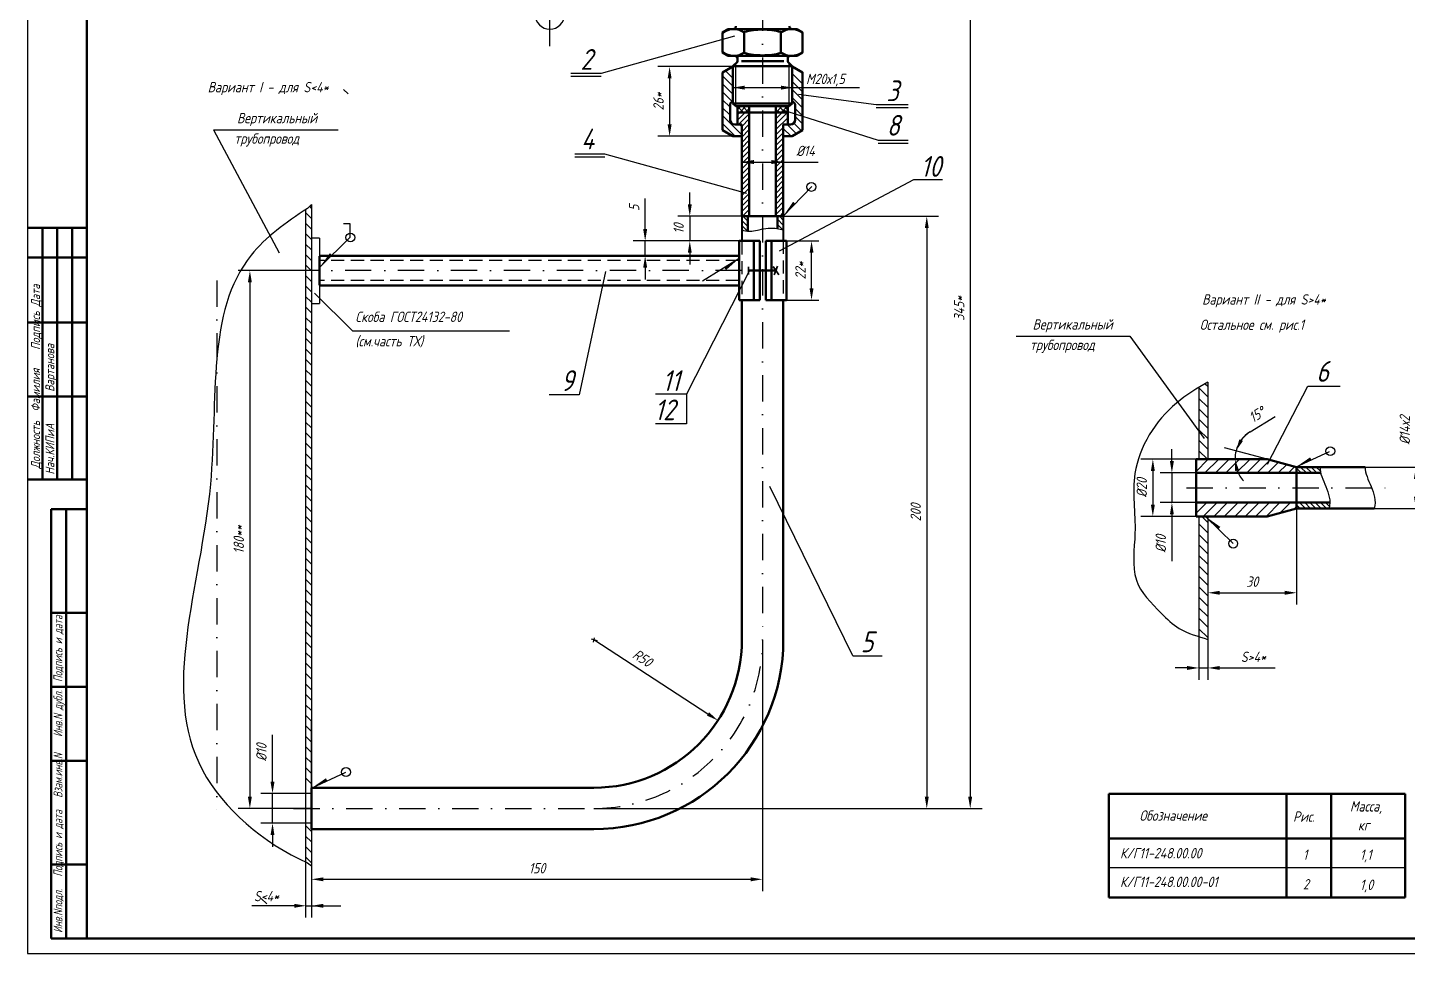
# Model space of a CAD drawing. Header units: inches. Extents: x 5621 to 6462, y 3850 to 4444.
# Drawn here: x 5621.1 to 6087.2, y 3850.1 to 4162.8 of the extents above; entities that cross this region are included whole.
import ezdxf

# ---------------------------------------------------------------- set-up
doc = ezdxf.new("R2010")
doc.units = ezdxf.units.IN
doc.header["$LTSCALE"] = 0.7
doc.header["$MEASUREMENT"] = 0
doc.linetypes.add('DASHDOT', pattern=[25.4, 12.7, -6.35, 0, -6.35])
doc.linetypes.add('HIDDEN', pattern=[9.525, 6.35, -3.175])
doc.styles.get("Standard").update_dxf_attribs({"font": 'romand.shx', "width": 0.8, "oblique": 15, "height": 3.5})
doc.dimstyles.get("Standard").update_dxf_attribs({"dimtxt": 3.5, "dimasz": 4, "dimexe": 4, "dimexo": 0, "dimgap": 2, "dimtad": 1, "dimdec": 0, "dimdsep": 46, "dimtxsty": 'Standard', "dimcen": 0.09, "dimadec": 0, "dimazin": 0, "dimtfac": 1, "dimtdec": 0, "dimtmove": 0, "dimatfit": 3, "dimfxl": 0.18, "dimtolj": 1, "dimtzin": 0, "dimlwd": 25, "dimlwe": 25, "dimarcsym": 0})

# ---------------------------------------------------------------- blocks, each defined once
blk = doc.blocks.new('*D5')
at = {"color": 0, "lineweight": 25, "transparency": 16777216}
for p, q in [((5859.36, 4149.61), (5833.95, 4149.61)), ((5837.95, 4145.61), (5837.95, 4130.06)), ((5860.13, 4126.06), (5833.95, 4126.06))]:
    blk.add_line(p, q, dxfattribs=at)
for points in [[(5837.29, 4145.61), (5838.62, 4145.61), (5837.95, 4149.61)], [(5837.29, 4130.06), (5838.62, 4130.06), (5837.95, 4126.06)]]:
    blk.add_solid(points, dxfattribs=at)
at = {"layer": 'DEFPOINTS', "color": 0, "lineweight": 25, "transparency": 16777216}
for p in [(5859.36, 4149.61), (5837.95, 4126.06), (5860.13, 4126.06)]:
    blk.add_point(p, dxfattribs=at)
at = {"color": 0, "lineweight": 25, "transparency": 16777216, "insert": (5834.2, 4137.83), "char_height": 3.5, "attachment_point": 5, "rotation": 90}
blk.add_mtext('\\A1;26*', dxfattribs=at)
blk = doc.blocks.new('*D9')
at = {"color": 0, "lineweight": 25, "transparency": 16777216}
for p, q in [((5844.76, 4103.06), (5844.76, 4107.06)), ((5862.36, 4099.06), (5840.76, 4099.06)), ((5844.76, 4099.06), (5844.76, 4090.7)), ((5861.41, 4090.7), (5840.76, 4090.7)), ((5844.76, 4086.7), (5844.76, 4082.7))]:
    blk.add_line(p, q, dxfattribs=at)
for points in [[(5844.1, 4103.06), (5845.43, 4103.06), (5844.76, 4099.06)], [(5844.1, 4086.7), (5845.43, 4086.7), (5844.76, 4090.7)]]:
    blk.add_solid(points, dxfattribs=at)
at = {"layer": 'DEFPOINTS', "color": 0, "lineweight": 25, "transparency": 16777216}
for p in [(5862.36, 4099.06), (5844.76, 4090.7), (5861.41, 4090.7)]:
    blk.add_point(p, dxfattribs=at)
at = {"color": 0, "lineweight": 25, "transparency": 16777216, "insert": (5841.01, 4094.88), "char_height": 3.5, "attachment_point": 5, "rotation": 90}
blk.add_mtext('\\A1;10', dxfattribs=at)
blk = doc.blocks.new('*D10')
at = {"color": 0, "lineweight": 25, "transparency": 16777216}
for p, q in [((5829.69, 4094.7), (5829.69, 4105.06)), ((5861.41, 4090.7), (5825.69, 4090.7)), ((5829.69, 4085.7), (5829.69, 4090.7)), ((5861.41, 4085.7), (5825.69, 4085.7)), ((5829.69, 4081.7), (5829.69, 4077.7))]:
    blk.add_line(p, q, dxfattribs=at)
for points in [[(5829.03, 4094.7), (5830.36, 4094.7), (5829.69, 4090.7)], [(5829.03, 4081.7), (5830.36, 4081.7), (5829.69, 4085.7)]]:
    blk.add_solid(points, dxfattribs=at)
at = {"layer": 'DEFPOINTS', "color": 0, "lineweight": 25, "transparency": 16777216}
for p in [(5829.69, 4090.7), (5861.41, 4090.7), (5861.41, 4085.7)]:
    blk.add_point(p, dxfattribs=at)
at = {"color": 0, "lineweight": 25, "transparency": 16777216, "insert": (5825.94, 4101.88), "char_height": 3.5, "attachment_point": 5, "rotation": 90}
blk.add_mtext('\\A1;5', dxfattribs=at)
blk = doc.blocks.new('*D11')
at = {"color": 0, "lineweight": 25, "transparency": 16777216}
for p, q in [((5703.83, 3908.06), (5703.83, 3923.88)), ((5715.01, 3904.06), (5699.83, 3904.06)), ((5703.83, 3894.06), (5703.83, 3904.06)), ((5715.01, 3894.06), (5699.83, 3894.06)), ((5703.83, 3890.06), (5703.83, 3886.06))]:
    blk.add_line(p, q, dxfattribs=at)
for points in [[(5703.16, 3908.06), (5704.49, 3908.06), (5703.83, 3904.06)], [(5703.16, 3890.06), (5704.49, 3890.06), (5703.83, 3894.06)]]:
    blk.add_solid(points, dxfattribs=at)
at = {"layer": 'DEFPOINTS', "color": 0, "lineweight": 25, "transparency": 16777216}
for p in [(5703.83, 3904.06), (5715.01, 3904.06), (5715.01, 3894.06)]:
    blk.add_point(p, dxfattribs=at)
at = {"color": 0, "lineweight": 25, "transparency": 16777216, "insert": (5700.08, 3917.97), "char_height": 3.5, "attachment_point": 5, "rotation": 90}
blk.add_mtext('\\A1;%%C10', dxfattribs=at)
blk = doc.blocks.new('*D12')
at = {"color": 0, "lineweight": 25, "transparency": 16777216}
for p, q in [((5719.74, 4080.7), (5692.18, 4080.7)), ((5696.18, 4076.7), (5696.18, 3903.06)), ((5717.01, 3899.06), (5692.18, 3899.06))]:
    blk.add_line(p, q, dxfattribs=at)
for points in [[(5695.51, 4076.7), (5696.85, 4076.7), (5696.18, 4080.7)], [(5695.51, 3903.06), (5696.85, 3903.06), (5696.18, 3899.06)]]:
    blk.add_solid(points, dxfattribs=at)
at = {"layer": 'DEFPOINTS', "color": 0, "lineweight": 25, "transparency": 16777216}
for p in [(5719.74, 4080.7), (5696.18, 3899.06), (5717.01, 3899.06)]:
    blk.add_point(p, dxfattribs=at)
at = {"color": 0, "lineweight": 25, "transparency": 16777216, "insert": (5692.43, 3989.88), "char_height": 3.5, "attachment_point": 5, "rotation": 90}
blk.add_mtext('\\A1;180**', dxfattribs=at)
blk = doc.blocks.new('*D13')
at = {"color": 0, "lineweight": 25, "transparency": 16777216}
for p, q in [((6007.61, 4016.36), (6007.61, 4020.36)), ((6015.76, 4012.36), (6003.61, 4012.36)), ((6007.61, 4012.36), (6007.61, 4002.36)), ((6015.76, 4002.36), (6003.61, 4002.36)), ((6007.61, 3998.36), (6007.61, 3982.53))]:
    blk.add_line(p, q, dxfattribs=at)
for points in [[(6006.94, 4016.36), (6008.27, 4016.36), (6007.61, 4012.36)], [(6006.94, 3998.36), (6008.27, 3998.36), (6007.61, 4002.36)]]:
    blk.add_solid(points, dxfattribs=at)
at = {"layer": 'DEFPOINTS', "color": 0, "lineweight": 25, "transparency": 16777216}
for p in [(6015.76, 4012.36), (6007.61, 4002.36), (6015.76, 4002.36)]:
    blk.add_point(p, dxfattribs=at)
at = {"color": 0, "lineweight": 25, "transparency": 16777216, "insert": (6003.86, 3988.44), "char_height": 3.5, "attachment_point": 5, "rotation": 90}
blk.add_mtext('\\A1;%%C10', dxfattribs=at)
blk = doc.blocks.new('*D14')
at = {"color": 0, "lineweight": 25, "transparency": 16777216}
for p, q in [((6015.76, 4017.03), (5997.17, 4017.03)), ((6001.17, 4013.03), (6001.17, 4001.68)), ((6015.76, 3997.68), (5997.17, 3997.68))]:
    blk.add_line(p, q, dxfattribs=at)
for points in [[(6000.51, 4013.03), (6001.84, 4013.03), (6001.17, 4017.03)], [(6000.51, 4001.68), (6001.84, 4001.68), (6001.17, 3997.68)]]:
    blk.add_solid(points, dxfattribs=at)
at = {"layer": 'DEFPOINTS', "color": 0, "lineweight": 25, "transparency": 16777216}
for p in [(6015.76, 4017.03), (6001.17, 3997.68), (6015.76, 3997.68)]:
    blk.add_point(p, dxfattribs=at)
at = {"color": 0, "lineweight": 25, "transparency": 16777216, "insert": (5997.42, 4007.35), "char_height": 3.5, "attachment_point": 5, "rotation": 90}
blk.add_mtext('\\A1;%%C20', dxfattribs=at)
blk = doc.blocks.new('*D15')
at = {"color": 0, "lineweight": 25, "transparency": 16777216}
for p, q in [((6034.04, 4026.25), (6042.44, 4031.43)), ((6039.73, 4017.03), (6025.4, 4020.87))]:
    blk.add_line(p, q, dxfattribs=at)
for start, end in [(121.662, 165), (122.4436, 143.7218), (165, 180), (201.2782, 222.5564)]:
    blk.add_arc((6039.73, 4017.03), 10.83, start, end, dxfattribs=at)
for points in [[(6031.6, 4023.15), (6030.39, 4023.73), (6029.27, 4019.83)], [(6028.98, 4012.97), (6030.29, 4013.22), (6028.9, 4017.03)]]:
    blk.add_solid(points, dxfattribs=at)
at = {"layer": 'DEFPOINTS', "color": 0, "lineweight": 25, "transparency": 16777216}
for p in [(6028.94, 4017.97), (6015.76, 4017.03), (6039.73, 4017.03), (6039.73, 4017.03), (6049.73, 4014.35)]:
    blk.add_point(p, dxfattribs=at)
at = {"color": 0, "lineweight": 25, "transparency": 16777216, "insert": (6036.28, 4032.03), "char_height": 3.5, "attachment_point": 5, "rotation": 31.662}
blk.add_mtext('\\A1;15°', dxfattribs=at)
blk = doc.blocks.new('*D16')
at = {"color": 0, "lineweight": 25, "transparency": 16777216}
for p, q in [((6090.02, 4014.36), (6090.02, 4035.25)), ((6072.91, 4014.36), (6094.02, 4014.36)), ((6090.02, 4004.36), (6090.02, 4010.36)), ((6075.97, 4000.36), (6094.02, 4000.36))]:
    blk.add_line(p, q, dxfattribs=at)
for points in [[(6089.36, 4010.36), (6090.69, 4010.36), (6090.02, 4014.36)], [(6089.36, 4004.36), (6090.69, 4004.36), (6090.02, 4000.36)]]:
    blk.add_solid(points, dxfattribs=at)
at = {"layer": 'DEFPOINTS', "color": 0, "lineweight": 25, "transparency": 16777216}
for p in [(6072.91, 4014.36), (6090.02, 4014.36), (6075.97, 4000.36)]:
    blk.add_point(p, dxfattribs=at)
at = {"color": 0, "lineweight": 25, "transparency": 16777216, "insert": (6086.27, 4026.8), "char_height": 3.5, "attachment_point": 5, "rotation": 90}
blk.add_mtext('\\A1;%%C14х2', dxfattribs=at)
blk = doc.blocks.new('*D17')
at = {"color": 0, "lineweight": 25, "transparency": 16777216}
for p, q in [((6049.73, 4000.36), (6049.73, 3967.89)), ((6019.76, 3996.91), (6019.76, 3967.89)), ((6023.76, 3971.89), (6045.73, 3971.89))]:
    blk.add_line(p, q, dxfattribs=at)
for points in [[(6023.76, 3972.56), (6023.76, 3971.23), (6019.76, 3971.89)], [(6045.73, 3972.56), (6045.73, 3971.23), (6049.73, 3971.89)]]:
    blk.add_solid(points, dxfattribs=at)
at = {"layer": 'DEFPOINTS', "color": 0, "lineweight": 25, "transparency": 16777216}
for p in [(6049.73, 4000.36), (6019.76, 3996.91), (6049.73, 3971.89)]:
    blk.add_point(p, dxfattribs=at)
at = {"color": 0, "lineweight": 25, "transparency": 16777216, "insert": (6034.74, 3975.64), "char_height": 3.5, "attachment_point": 5}
blk.add_mtext('\\A1;30', dxfattribs=at)
blk = doc.blocks.new('*D18')
at = {"color": 0, "lineweight": 25, "transparency": 16777216}
for p, q in [((6016.76, 3957.09), (6016.76, 3942.51)), ((6019.76, 3956.17), (6019.76, 3942.51)), ((6012.76, 3946.51), (6008.76, 3946.51)), ((6016.76, 3946.51), (6019.76, 3946.51)), ((6023.76, 3946.51), (6042.47, 3946.51))]:
    blk.add_line(p, q, dxfattribs=at)
for points in [[(6012.76, 3947.17), (6012.76, 3945.84), (6016.76, 3946.51)], [(6023.76, 3947.17), (6023.76, 3945.84), (6019.76, 3946.51)]]:
    blk.add_solid(points, dxfattribs=at)
at = {"layer": 'DEFPOINTS', "color": 0, "lineweight": 25, "transparency": 16777216}
for p in [(6016.76, 3957.09), (6019.76, 3956.17), (6019.76, 3946.51)]:
    blk.add_point(p, dxfattribs=at)
at = {"color": 0, "lineweight": 25, "transparency": 16777216, "insert": (6035.12, 3950.26), "char_height": 3.5, "attachment_point": 5}
blk.add_mtext('\\A1;S>4*', dxfattribs=at)

msp = doc.modelspace()

# ---------------------------------------------------------------- hatches: boundary and pattern name
at = {"lineweight": 25}
h = msp.add_hatch(dxfattribs=at)
h.set_pattern_fill('ANSI31', color=256, scale=20, angle=90, style=0)
h.set_pattern_definition([(135, (3032.2182, 1602.117), (-1.767767, -1.767767), [])])
edge = h.paths.add_edge_path()
edge.add_spline(control_points=[(6016.76, 3957.09), (6017.75, 3956.78), (6018.76, 3956.49), (6019.76, 3956.17)], knot_values=[108.433333, 108.433333, 108.433333, 108.433333, 111.526243, 111.526243, 111.526243, 111.526243], degree=3, periodic=0)
edge.add_line((6019.76, 3956.17), (6019.76, 3997.68))
edge.add_line((6019.76, 3997.68), (6016.76, 3997.68))
edge.add_line((6016.76, 3997.68), (6016.76, 3957.09))
edge = h.paths.add_edge_path()
edge.add_spline(control_points=[(6019.76, 4043.01), (6018.75, 4042.44), (6017.75, 4041.87), (6016.76, 4041.27)], knot_values=[2.852577, 2.852577, 2.852577, 2.852577, 6.319113, 6.319113, 6.319113, 6.319113], degree=3, periodic=0)
edge.add_line((6016.76, 4041.27), (6016.76, 4017.03))
edge.add_line((6016.76, 4017.03), (6019.76, 4017.03))
edge.add_line((6019.76, 4017.03), (6019.76, 4043.01))
h = msp.add_hatch(dxfattribs=at)
h.set_pattern_fill('ANSI31', color=256, scale=20, style=0)
h.set_pattern_definition([(45, (3032.2182, 1602.117), (-1.767767, 1.767767), [])])
h.paths.add_polyline_path([(6039.73, 4017.03), (6020.02, 4017.03), (6019.5, 4016.79), (6019.76, 4016.93), (6019.76, 4017.03), (6015.76, 4017.03), (6015.76, 4012.36), (6049.73, 4012.36), (6049.73, 4014.35)])
h.paths.add_polyline_path([(6049.73, 4002.36), (6015.76, 4002.36), (6015.76, 3997.68), (6039.73, 3997.68), (6049.73, 4000.36)])

# ---------------------------------------------------------------- linework, layer by layer
for p, q in [((5621.1, 4444.11), (5621.1, 3850.11)), ((5859.36, 4139.24), (5859.36, 4149.74)), ((5859.36, 4149.74), (5879.35, 4149.74)), ((5860.36, 4138.24), (5860.36, 4150.74)), ((5860.36, 4136.18), (5860.36, 4149.74)), ((5862.73, 4151.42), (5876.2, 4151.42)), ((5878.36, 4138.25), (5878.36, 4150.74)), ((5878.36, 4136.19), (5878.36, 4150.74)), ((5878.36, 4138.24), (5878.36, 4149.74)), ((5879.36, 4139.24), (5879.36, 4149.74)), ((5879.36, 4139.22), (5879.36, 4149.74)), ((5860.34, 4136.18), (5878.35, 4136.18)), ((5860.34, 4136.18), (5878.35, 4136.18)), ((5860.34, 4136.18), (5878.35, 4136.18)), ((5860.34, 4136.18), (5878.35, 4136.18)), ((5860.34, 4136.18), (5878.35, 4136.18)), ((5860.86, 4130.06), (5862.36, 4130.06)), ((5876.33, 4099.05), (5885.96, 4109.09)), ((5876.36, 4099.06), (5862.36, 4099.06)), ((5876.36, 4099.06), (5862.36, 4099.06)), ((5862.36, 4099.06), (5876.36, 4099.06)), ((5874.36, 4099.06), (5874.36, 4094.9)), ((5719.73, 4081.79), (5730.07, 4091.95)), ((5719.74, 4091.7), (5719.74, 4069.59)), ((5861.44, 4084.8), (5849.09, 4077.11)), ((6049.39, 4014.27), (6060.82, 4019.55)), ((6019.11, 3997.54), (6028.25, 3988.52)), ((5716.97, 3905.9), (5728.63, 3911.28)), ((5621.1, 3850.11), (6462.1, 3850.11))]:
    msp.add_line(p, q)
at = {"lineweight": 50}
for p, q in [((5641.1, 4439.11), (5641.1, 3855.11)), ((5857.77, 4162.24), (5855.86, 4161.14)), ((5857.77, 4162.24), (5869.36, 4162.24)), ((5869.36, 4162.24), (5857.77, 4162.24)), ((5869.36, 4162.24), (5880.96, 4162.24)), ((5880.96, 4162.24), (5869.36, 4162.24)), ((5879.15, 4162.24), (5880.96, 4162.24)), ((5880.96, 4162.24), (5879.15, 4162.24)), ((5880.96, 4162.24), (5882.86, 4161.14)), ((5880.96, 4162.24), (5882.86, 4161.14)), ((5855.86, 4154.34), (5855.86, 4161.14)), ((5863.18, 4154.19), (5863.18, 4161.29)), ((5875.55, 4154.19), (5875.55, 4161.29)), ((5882.86, 4154.34), (5882.86, 4161.14)), ((5882.86, 4154.34), (5882.86, 4161.14)), ((5857.77, 4153.24), (5855.86, 4154.34)), ((5869.36, 4153.24), (5857.77, 4153.24)), ((5857.77, 4153.24), (5869.36, 4153.24)), ((5860.86, 4151.24), (5860.86, 4153.24)), ((5880.96, 4153.24), (5869.36, 4153.24)), ((5869.36, 4153.24), (5880.96, 4153.24)), ((5877.86, 4151.24), (5877.86, 4153.24)), ((5880.96, 4153.24), (5878.86, 4153.24)), ((5879.15, 4153.24), (5878.86, 4153.24)), ((5880.96, 4153.24), (5882.86, 4154.34)), ((5880.96, 4153.24), (5882.86, 4154.34)), ((5859.36, 4149.61), (5855.86, 4147.59)), ((5860.86, 4151.24), (5859.36, 4149.74)), ((5860.72, 4151.1), (5859.36, 4149.74)), ((5859.36, 4137.18), (5859.36, 4149.74)), ((5859.36, 4149.74), (5869.36, 4149.74)), ((5860.36, 4150.74), (5860.41, 4150.74)), ((5860.36, 4150.74), (5860.41, 4150.74)), ((5860.86, 4151.45), (5860.86, 4152.24)), ((5862.25, 4151.42), (5869.36, 4151.42)), ((5876.48, 4151.42), (5869.36, 4151.42)), ((5879.36, 4149.74), (5869.36, 4149.74)), ((5877.86, 4151.45), (5877.86, 4152.24)), ((5877.86, 4151.45), (5877.86, 4152.24)), ((5877.86, 4151.24), (5879.36, 4149.74)), ((5878.01, 4151.1), (5879.36, 4149.74)), ((5878.01, 4151.1), (5879.36, 4149.74)), ((5878.36, 4150.74), (5878.32, 4150.74)), ((5879.36, 4137.18), (5879.36, 4149.74)), ((5879.36, 4149.61), (5882.86, 4147.59)), ((5855.86, 4128.08), (5855.86, 4147.59)), ((5882.86, 4128.08), (5882.86, 4147.74)), ((5858.36, 4131.66), (5858.36, 4136.69)), ((5858.66, 4137.4), (5859.36, 4138.1)), ((5859.34, 4137.18), (5860.34, 4136.18)), ((5859.36, 4137.15), (5860.34, 4136.18)), ((5860.34, 4136.18), (5878.35, 4136.18)), ((5860.86, 4130.06), (5860.86, 4136.18)), ((5860.86, 4134.06), (5877.86, 4134.06)), ((5864.86, 4136.18), (5864.86, 4099.06)), ((5873.86, 4136.18), (5873.86, 4099.06)), ((5877.86, 4130.06), (5877.86, 4136.18)), ((5879.35, 4137.18), (5878.35, 4136.18)), ((5879.35, 4137.18), (5878.35, 4136.18)), ((5879.36, 4137.15), (5878.38, 4136.18)), ((5880.07, 4137.36), (5879.36, 4138.07)), ((5880.36, 4131.66), (5880.36, 4136.69)), ((5859.96, 4130.06), (5862.36, 4130.06)), ((5862.36, 4099.06), (5862.36, 4130.06)), ((5876.36, 4130.06), (5877.86, 4130.06)), ((5876.36, 4130.06), (5878.76, 4130.06)), ((5876.36, 4099.06), (5876.36, 4130.06)), ((5859.36, 4126.06), (5855.86, 4128.08)), ((5859.36, 4126.06), (5862.36, 4126.06)), ((5876.36, 4126.06), (5879.35, 4126.06)), ((5879.35, 4126.06), (5882.86, 4128.08)), ((5862.36, 4099.06), (5876.36, 4099.06)), ((5864.36, 4099.06), (5864.36, 4094.05)), ((5874.36, 4099.06), (5874.36, 4094.9)), ((5621.1, 4095.13), (5641.1, 4095.13)), ((5626.1, 4095.13), (5626.1, 4010.13)), ((5631.1, 4095.13), (5631.1, 4010.13)), ((5636.1, 4095.13), (5636.1, 4010.13)), ((5861.41, 4090.7), (5861.41, 4070.7)), ((5868.41, 4090.7), (5861.41, 4090.7)), ((5877.41, 4090.7), (5870.41, 4090.7)), ((5877.41, 4090.7), (5877.41, 4070.7)), ((5621.1, 4085.13), (5641.1, 4085.13)), ((5719.7, 4085.57), (5719.7, 4075.79)), ((5861.41, 4085.7), (5719.74, 4085.7)), ((5873.87, 4080.7), (5864.65, 4080.7)), ((5861.41, 4075.7), (5719.74, 4075.7)), ((5868.41, 4070.7), (5861.41, 4070.7)), ((5862.36, 4070.7), (5862.36, 4009.06)), ((5877.41, 4070.7), (5870.41, 4070.7)), ((5876.36, 4070.7), (5876.36, 3956.06)), ((5621.1, 4063.13), (5641.1, 4063.13)), ((5621.1, 4038.13), (5641.1, 4038.13)), ((6015.76, 4017.03), (6015.76, 3997.68)), ((6039.73, 4017.03), (6015.76, 4017.03)), ((6049.73, 4014.35), (6039.73, 4017.03)), ((6049.73, 4014.36), (6072.91, 4014.36)), ((5621.1, 4010.13), (5641.1, 4010.13)), ((5862.36, 4009.06), (5862.36, 3956.06)), ((5876.36, 4009.06), (5876.36, 3956.06)), ((6015.76, 4012.36), (6057.85, 4012.36)), ((5629.1, 4000.13), (5629.1, 3855.11)), ((5629.1, 4000.13), (5641.1, 4000.13)), ((5634.1, 4000.13), (5634.1, 3855.11)), ((6015.76, 4002.36), (6060.94, 4002.36)), ((6049.73, 4000.36), (6039.73, 3997.68)), ((6049.73, 4000.36), (6075.97, 4000.36)), ((6039.73, 3997.68), (6015.76, 3997.68)), ((5629.1, 3965.13), (5641.1, 3965.13)), ((5629.1, 3940.13), (5641.1, 3940.13)), ((5629.1, 3915.13), (5641.1, 3915.13)), ((5717.01, 3906.06), (5812.36, 3906.06)), ((5986.36, 3903.96), (5986.36, 3868.96)), ((6086.36, 3903.96), (5986.36, 3903.96)), ((6046.36, 3903.96), (6046.36, 3868.96)), ((6061.36, 3903.96), (6061.36, 3868.96)), ((6086.36, 3903.96), (6086.36, 3868.96)), ((5717.01, 3892.06), (5812.36, 3892.06)), ((6086.36, 3888.96), (5986.36, 3888.96)), ((5629.1, 3880.13), (5641.1, 3880.13)), ((6086.36, 3868.96), (5986.36, 3868.96)), ((5629.1, 3855.11), (6457.1, 3855.11))]:
    msp.add_line(p, q, dxfattribs=at)
at = {"linetype": 'DASHDOT'}
for p, q in [((5869.36, 4402.99), (5869.36, 3956.06)), ((5797.49, 4156.51), (5797.49, 4246.13)), ((5685.01, 4077.4), (5685.01, 3898.54)), ((6012.55, 4007.36), (6081.25, 4007.36)), ((5710.87, 3899.06), (5812.36, 3899.06))]:
    msp.add_line(p, q, dxfattribs=at)
at = {"lineweight": 25}
for p, q in [((5939.48, 4237.71), (5939.48, 3902.99)), ((5859.82, 4159.91), (5814.81, 4147.24)), ((5814.81, 4147.24), (5804.58, 4147.24)), ((5814.81, 4146.24), (5804.58, 4146.24)), ((5727.82, 4141.84), (5729.41, 4140.35)), ((5881.43, 4140.24), (5907.74, 4136.75)), ((5875.69, 4135.14), (5908.38, 4124.78)), ((5907.74, 4136.75), (5918.52, 4136.75)), ((5907.74, 4135.75), (5918.52, 4135.75)), ((5683.86, 4128.18), (5726.01, 4128.18)), ((5683.86, 4128.18), (5706.08, 4086.7)), ((5908.38, 4124.78), (5918.52, 4124.78)), ((5816.12, 4120.03), (5805.98, 4120.03)), ((5864, 4106.72), (5816.12, 4120.03)), ((5876.36, 4099.06), (5876.36, 4121.36)), ((5908.38, 4123.78), (5918.52, 4123.78)), ((5816.12, 4119.03), (5805.98, 4119.03)), ((5862.36, 4117.36), (5888.14, 4117.36)), ((5875.08, 4087.35), (5920.42, 4111.5)), ((5920.42, 4111.5), (5930.08, 4111.5)), ((5715.59, 4101.62), (5717.01, 4103)), ((5717.01, 4101.8), (5716.4, 4102.41)), ((5717.01, 4098.27), (5715.01, 4100.27)), ((5717.01, 4094.73), (5715.01, 4096.73)), ((5864.36, 4095.63), (5862.36, 4097.63)), ((5864.36, 4097.4), (5862.71, 4099.06)), ((5876.36, 4096.01), (5874.36, 4098.01)), ((5876.36, 4097.78), (5875.08, 4099.06)), ((5876.36, 4099.06), (5928.81, 4099.06)), ((5717.01, 4091.19), (5715.01, 4093.19)), ((5864.16, 4094.07), (5862.36, 4095.87)), ((5876.09, 4094.52), (5874.36, 4096.24)), ((5924.81, 4095.06), (5924.81, 3902.99)), ((5717.01, 4087.66), (5715.01, 4089.66)), ((5719.74, 4091.7), (5717.01, 4091.7)), ((5877.41, 4090.7), (5888.39, 4090.7)), ((5717.01, 4084.12), (5715.01, 4086.12)), ((5885.89, 4074.7), (5885.89, 4086.7)), ((5717.01, 4080.59), (5715.01, 4082.59)), ((5717.01, 4077.05), (5715.01, 4079.05)), ((5816.28, 4080.41), (5807.45, 4038.75)), ((5864.98, 4080.69), (5843.67, 4038.93)), ((5868.69, 4080.7), (5868.41, 4080.98)), ((5717.01, 4073.52), (5715.01, 4075.52)), ((5717.01, 4069.98), (5715.01, 4071.98)), ((5717.01, 4069.59), (5719.74, 4069.59)), ((5718, 4073.05), (5730.89, 4060.4)), ((5877.41, 4070.7), (5888.39, 4070.7)), ((5717.01, 4066.45), (5715.01, 4068.45)), ((5717.01, 4062.91), (5715.01, 4064.91)), ((5717.01, 4059.38), (5715.01, 4061.38)), ((5730.89, 4060.4), (5783.89, 4060.4)), ((5717.01, 4055.84), (5715.01, 4057.84)), ((5954.99, 4058.51), (5993.39, 4058.51)), ((5993.39, 4058.51), (6018.45, 4023.94)), ((5717.01, 4052.3), (5715.01, 4054.3)), ((5717.01, 4048.77), (5715.01, 4050.77)), ((5717.01, 4045.23), (5715.01, 4047.23)), ((5717.01, 4041.7), (5715.01, 4043.7)), ((6016.76, 4041.27), (6016.76, 4017.03)), ((6019.76, 4043.01), (6019.76, 4017.03)), ((6039.9, 4015.36), (6053.55, 4041.72)), ((6053.55, 4041.72), (6064.41, 4041.72)), ((5717.01, 4038.16), (5715.01, 4040.16)), ((5717.01, 4034.63), (5715.01, 4036.63)), ((5807.45, 4038.75), (5797.27, 4038.75)), ((5843.67, 4038.93), (5833.15, 4038.93)), ((5843.67, 4038.93), (5843.67, 4028.93)), ((5717.01, 4031.09), (5715.01, 4033.09)), ((5717.01, 4027.56), (5715.01, 4029.56)), ((5843.67, 4028.93), (5833.15, 4028.93)), ((5717.01, 4024.02), (5715.01, 4026.02)), ((5717.01, 4020.48), (5715.01, 4022.48)), ((5717.01, 4016.95), (5715.01, 4018.95)), ((5717.01, 4013.41), (5715.01, 4015.41)), ((6051.3, 4012.36), (6049.73, 4013.93)), ((6053.07, 4012.36), (6051.07, 4014.36)), ((6054.84, 4012.36), (6052.84, 4014.36)), ((6056.61, 4012.36), (6054.61, 4014.36)), ((6057.71, 4013.02), (6056.37, 4014.36)), ((5717.01, 4009.88), (5715.01, 4011.88)), ((5717.01, 4006.34), (5715.01, 4008.34)), ((6019.73, 4012.36), (6017.73, 4012.36)), ((5717.01, 4002.81), (5715.01, 4004.81)), ((5899.82, 3950.65), (5871.77, 4007.79)), ((5717.01, 3999.27), (5715.01, 4001.27)), ((6019.73, 4002.36), (6015.76, 4002.36)), ((6050.93, 4000.36), (6049.73, 4001.56)), ((6052.7, 4000.36), (6050.7, 4002.36)), ((6054.46, 4000.36), (6052.46, 4002.36)), ((6056.23, 4000.36), (6054.23, 4002.36)), ((6058, 4000.36), (6056, 4002.36)), ((6059.77, 4000.36), (6057.77, 4002.36)), ((6060.83, 4001.06), (6059.54, 4002.36)), ((5717.01, 3995.74), (5715.01, 3997.74)), ((5717.01, 3992.2), (5715.01, 3994.2)), ((6016.76, 3997.68), (6016.76, 3957.09)), ((6019.76, 3997.68), (6019.76, 3956.17)), ((5717.01, 3988.66), (5715.01, 3990.66)), ((5717.01, 3985.13), (5715.01, 3987.13)), ((5717.01, 3981.59), (5715.01, 3983.59)), ((5717.01, 3978.06), (5715.01, 3980.06)), ((5717.01, 3974.52), (5715.01, 3976.52)), ((5717.01, 3970.99), (5715.01, 3972.99)), ((5717.01, 3967.45), (5715.01, 3969.45)), ((5717.01, 3963.92), (5715.01, 3965.92)), ((5717.01, 3960.38), (5715.01, 3962.38)), ((5717.01, 3956.84), (5715.01, 3958.84)), ((5717.01, 3953.31), (5715.01, 3955.31)), ((5811.4, 3956.29), (5813.47, 3955.8)), ((5812.51, 3956.68), (5812.16, 3955.22)), ((5812.36, 3956.06), (5850.91, 3930.96)), ((5869.36, 3955.98), (5869.36, 3871.13)), ((5717.01, 3949.77), (5715.01, 3951.77)), ((5717.01, 3946.24), (5715.01, 3948.24)), ((5899.82, 3950.65), (5909.7, 3950.65)), ((5717.01, 3942.7), (5715.01, 3944.7)), ((5717.01, 3939.17), (5715.01, 3941.17)), ((5717.01, 3935.63), (5715.01, 3937.63)), ((5717.01, 3932.1), (5715.01, 3934.1)), ((5717.01, 3928.56), (5715.01, 3930.56)), ((5717.01, 3925.02), (5715.01, 3927.02)), ((5717.01, 3906.06), (5717.01, 3928.74)), ((5717.01, 3921.49), (5715.01, 3923.49)), ((5717.01, 3917.95), (5715.01, 3919.95)), ((5717.01, 3914.42), (5715.01, 3916.42)), ((5717.01, 3910.88), (5715.01, 3912.88)), ((5717.01, 3907.35), (5715.01, 3909.35)), ((5717.01, 3904.06), (5715.01, 3904.06)), ((5813.05, 3898.99), (5928.81, 3898.99)), ((5841.34, 3898.99), (5943.48, 3898.99)), ((5717.01, 3894.06), (5715.01, 3894.06)), ((5717.01, 3891.28), (5715.01, 3893.28)), ((5717.01, 3892.06), (5717.01, 3879.68)), ((5717.01, 3887.74), (5715.01, 3889.74)), ((5717.01, 3884.21), (5715.01, 3886.21)), ((5715.01, 3882.88), (5715.01, 3862.19)), ((5717.01, 3880.67), (5715.01, 3882.67)), ((5715.62, 3880.68), (5717.01, 3879.68)), ((5717.01, 3882.19), (5717.01, 3862.19)), ((5717.01, 3879.68), (5717.01, 3872.33)), ((6086.36, 3878.96), (5986.36, 3878.96)), ((5721.01, 3875.13), (5865.36, 3875.13)), ((5699.97, 3868.61), (5701.9, 3866.85)), ((5711.17, 3866.19), (5696.87, 3866.19)), ((5715.17, 3866.19), (5717.17, 3866.19)), ((5717.01, 3866.19), (5726.89, 3866.19))]:
    msp.add_line(p, q, dxfattribs=at)
at = {"linetype": 'Continuous', "lineweight": 50}
for p, q in [((5857.77, 4162.24), (5869.36, 4162.24)), ((5880.96, 4162.24), (5869.36, 4162.24)), ((5859.36, 4137.18), (5869.35, 4137.18)), ((5879.36, 4137.18), (5869.37, 4137.18)), ((5866.41, 4090.7), (5866.41, 4070.7)), ((5868.41, 4090.7), (5868.41, 4070.7)), ((5870.41, 4090.7), (5870.41, 4070.7)), ((5872.41, 4090.7), (5872.41, 4070.7)), ((6049.73, 4014.36), (6049.73, 4000.36)), ((5717.01, 3906.06), (5717.01, 3892.06))]:
    msp.add_line(p, q, dxfattribs=at)
at = {"color": 0}
for p, q in [((5859.36, 4145.67), (5856.87, 4148.17)), ((5859.36, 4142.99), (5855.86, 4146.49)), ((5859.36, 4140.29), (5855.86, 4143.79)), ((5859.36, 4145.68), (5859.14, 4145.9)), ((5882.86, 4143.73), (5879.36, 4147.23)), ((5882.86, 4141.04), (5879.36, 4144.54)), ((5859.11, 4137.85), (5855.86, 4141.1)), ((5882.86, 4138.35), (5879.36, 4141.85)), ((5882.86, 4135.65), (5879.36, 4139.15)), ((5858.36, 4135.9), (5855.86, 4138.4)), ((5858.36, 4133.21), (5855.86, 4135.71)), ((5861.96, 4136.18), (5860.86, 4135.08)), ((5862.9, 4134.06), (5860.86, 4136.1)), ((5861.11, 4134.06), (5860.86, 4134.3)), ((5863.43, 4134.06), (5860.86, 4131.49)), ((5861.64, 4134.06), (5860.86, 4133.28)), ((5863.75, 4136.18), (5861.64, 4134.06)), ((5864.86, 4133.89), (5862.58, 4136.18)), ((5864.86, 4135.49), (5863.43, 4134.06)), ((5865.36, 4134.19), (5865.23, 4134.06)), ((5875.98, 4136.18), (5873.86, 4134.06)), ((5877.8, 4134.06), (5873.86, 4130.12)), ((5876, 4134.06), (5873.86, 4131.92)), ((5875.13, 4134.06), (5874.36, 4134.83)), ((5876.93, 4134.06), (5874.81, 4136.18)), ((5877.59, 4135.99), (5875.66, 4134.06)), ((5882.86, 4132.96), (5880.36, 4135.46)), ((5862.36, 4126.52), (5855.86, 4133.02)), ((5860.13, 4126.06), (5855.86, 4130.32)), ((5864.86, 4133.69), (5861.23, 4130.06)), ((5862.36, 4129.21), (5861.52, 4130.06)), ((5864.86, 4131.9), (5862.36, 4129.4)), ((5864.86, 4130.1), (5862.36, 4127.6)), ((5877.86, 4132.32), (5873.86, 4128.32)), ((5880.83, 4126.91), (5877.68, 4130.06)), ((5882.54, 4127.9), (5879.9, 4130.53)), ((5882.86, 4130.26), (5880.36, 4132.76)), ((5864.86, 4128.3), (5862.36, 4125.8)), ((5864.86, 4126.51), (5862.36, 4124.01)), ((5864.86, 4124.71), (5862.36, 4122.21)), ((5876.36, 4129.03), (5873.86, 4126.53)), ((5876.36, 4127.23), (5873.86, 4124.73)), ((5876.36, 4125.44), (5873.86, 4122.94)), ((5878.99, 4126.06), (5876.36, 4128.68)), ((5864.86, 4122.92), (5862.36, 4120.42)), ((5864.86, 4121.12), (5862.36, 4118.62)), ((5876.36, 4123.64), (5873.86, 4121.14)), ((5876.36, 4121.84), (5873.86, 4119.34)), ((5876.36, 4120.05), (5873.86, 4117.55)), ((5864.86, 4119.32), (5862.36, 4116.82)), ((5864.86, 4117.53), (5862.36, 4115.03)), ((5864.86, 4115.73), (5862.36, 4113.23)), ((5876.36, 4118.25), (5873.86, 4115.75)), ((5876.36, 4116.46), (5873.86, 4113.96)), ((5864.86, 4113.94), (5862.36, 4111.44)), ((5864.86, 4112.14), (5862.36, 4109.64)), ((5876.36, 4114.66), (5873.86, 4112.16)), ((5876.36, 4112.86), (5873.86, 4110.36)), ((5876.36, 4111.07), (5873.86, 4108.57)), ((5864.86, 4110.34), (5862.36, 4107.84)), ((5864.86, 4108.55), (5862.36, 4106.05)), ((5864.86, 4106.75), (5862.36, 4104.25)), ((5876.36, 4109.27), (5873.86, 4106.77)), ((5876.36, 4107.48), (5873.86, 4104.98)), ((5864.86, 4104.96), (5862.36, 4102.46)), ((5864.86, 4103.16), (5862.36, 4100.66)), ((5864.86, 4101.36), (5862.56, 4099.06)), ((5876.36, 4105.68), (5873.86, 4103.18)), ((5876.36, 4103.88), (5873.86, 4101.38)), ((5876.36, 4102.09), (5873.86, 4099.59)), ((5864.36, 4099.07), (5864.35, 4099.06)), ((5876.36, 4100.29), (5875.13, 4099.06))]:
    msp.add_line(p, q, dxfattribs=at)
at = {"color": 0, "linetype": 'ByBlock', "lineweight": 50}
msp.add_line((5879.36, 4138.07), (5879.36, 4145.49), dxfattribs=at)
at = {"color": 0, "linetype": 'ByBlock'}
for p, q in [((5859.36, 4142.49), (5879.36, 4142.49)), ((5879.36, 4142.49), (5902.08, 4142.49)), ((5862.36, 4099.06), (5862.36, 4114.4)), ((5876.36, 4099.06), (5876.36, 4114.4))]:
    msp.add_line(p, q, dxfattribs=at)
at = {"linetype": 'Continuous'}
for p, q in [((5859.34, 4137.18), (5879.36, 4137.18)), ((5717.01, 4103), (5717.01, 3906.06)), ((5715.01, 4101.25), (5715.01, 3880.96)), ((5717.01, 3892.06), (5717.01, 3879.68))]:
    msp.add_line(p, q, dxfattribs=at)
at = {"color": 0, "lineweight": 25}
for p, q in [((5877.86, 4134.92), (5876.61, 4136.18)), ((5877.86, 4134.46), (5877.46, 4134.06)), ((5877.86, 4130.53), (5877.39, 4130.06))]:
    msp.add_line(p, q, dxfattribs=at)
at = {"lineweight": 40}
for p, q in [((5862.36, 4099.06), (5862.36, 4090.7)), ((5876.36, 4099.06), (5876.36, 4090.7))]:
    msp.add_line(p, q, dxfattribs=at)
at = {"lineweight": 30}
for p, q in [((5730.07, 4096.51), (5727.81, 4096.51)), ((5730.07, 4091.95), (5730.07, 4096.54))]:
    msp.add_line(p, q, dxfattribs=at)
at = {"linetype": 'HIDDEN', "lineweight": 25}
for p, q in [((5862.36, 4090.56), (5862.36, 4070.79)), ((5876.36, 4090.78), (5876.36, 4070.21)), ((5861.41, 4084.1), (5719.36, 4084.1)), ((5861.41, 4077.3), (5719.36, 4077.3))]:
    msp.add_line(p, q, dxfattribs=at)
at = {"linetype": 'DASHDOT', "lineweight": 25}
msp.add_line((5862.36, 4080.7), (5715.01, 4080.7), dxfattribs=at)
at = {"lineweight": 35}
for p, q in [((5864.65, 4081.93), (5864.65, 4079.33)), ((5872.92, 4082.03), (5874.85, 4079.31)), ((5874.4, 4082.15), (5873.32, 4079.31))]:
    msp.add_line(p, q, dxfattribs=at)
for points, format in [([(5876.33, 4099.05, 0, 1, 0), (5880.04, 4103.63, 1, 1, 0)], "xyseb"), ([(5862.5, 4094.35, 0.005268), (5862.89, 4094.26, 0.069654), (5865.69, 4094.06, 0.045006), (5868.21, 4094.46, -0.037919), (5871.21, 4094.98, -0.090658), (5875.85, 4094.58, -0.006244), (5876.36, 4094.44)], "xyb"), ([(5719.73, 4081.79, 0, 1, 0), (5723.58, 4086.26, 1, 1, 0)], "xyseb"), ([(5861.44, 4084.8, 0, 1, 0), (5856.71, 4081.28, 1, 1, 0)], "xyseb"), ([(6049.39, 4014.27, 0, 1, 0), (6054.53, 4017.18, 1, 1, 0)], "xyseb"), ([(6019.11, 3997.54, 0, 1, 0), (6023.64, 3993.76, 1, 1, 0)], "xyseb"), ([(5716.97, 3905.9, 0, 1, 0), (5722.1, 3908.81, 1, 1, 0)], "xyseb")]:
    msp.add_lwpolyline(points, format=format)
for centre in [(5885.83, 4108.96), (5730.14, 4091.87), (6061.09, 4019.72), (6028.32, 3988.51), (5728.66, 3911.34)]:
    msp.add_circle(centre, 1.5)
msp.add_arc((5797.49, 4167.22), 5, 180, 0)
at = {"lineweight": 50}
for centre, radius, start, end in [((5859.58, 4156.24), 6.03, 53.3648, 128.0127), ((5859.36, 4163.24), 1, 270, 0), ((5869.36, 4138.1), 24, 90, 104.9333), ((5869.36, 4138.1), 24, 75.0667, 90), ((5879.15, 4156.24), 6.03, 51.9873, 126.6352), ((5879.36, 4163.24), 1, 180, 270), ((5879.36, 4163.24), 1, 180, 270), ((5879.15, 4156.24), 6.03, 51.9873, 90), ((5859.58, 4159.24), 6.03, 231.9873, 306.6352), ((5859.86, 4152.24), 1, 0, 90), ((5869.36, 4177.38), 24, 255.0667, 270), ((5869.36, 4177.38), 24, 270, 284.9333), ((5879.15, 4159.24), 6.03, 233.3648, 308.0127), ((5878.86, 4152.24), 1, 90, 180), ((5878.86, 4152.24), 1, 90, 180), ((5860.36, 4151.45), 0.5, 315, 360), ((5878.36, 4151.45), 0.5, 180, 225), ((5878.36, 4151.45), 0.5, 180, 225), ((5859.36, 4136.69), 1, 135, 180), ((5879.36, 4136.69), 1, 0, 45), ((5859.96, 4131.66), 1.6, 180, 270), ((5878.76, 4131.66), 1.6, 270, 0), ((5812.36, 3956.06), 50, 270, 0), ((5812.36, 3956.06), 64, 270, 0)]:
    msp.add_arc(centre, radius, start, end, dxfattribs=at)
at = {"linetype": 'DASHDOT', "lineweight": 25}
msp.add_arc((5812.36, 3956.06), 57, 270, 0, dxfattribs=at)
at = {"lineweight": 25}
for points, knots in [([(5715.59, 4101.62), (5708.3, 4096.91), (5680.01, 4076.31), (5690.69, 4000.94), (5659.12, 3922.54), (5700.69, 3887.45), (5715.62, 3880.68)], [7.885565, 7.885565, 7.885565, 7.885565, 32.862374, 111.430693, 208.036343, 254.766563, 254.766563, 254.766563, 254.766563]), ([(6019.76, 4043.01), (6016.07, 4040.93), (6004.55, 4034), (5992.5, 4014.76), (5996.28, 3993.72), (5993.06, 3976.02), (6002.6, 3966.33), (6010.37, 3958.74), (6016.41, 3957.22), (6019.76, 3956.17)], [2.852577, 2.852577, 2.852577, 2.852577, 15.556371, 43.202602, 63.291319, 79.182298, 93.200221, 101.158339, 111.526243, 111.526243, 111.526243, 111.526243])]:
    msp.add_open_spline(points, degree=3, knots=knots, dxfattribs=at)
for points in [[(6057.62, 4014.36), (6057.45, 4010.17), (6062.07, 4005.59), (6060.68, 4000.36)], [(6072.91, 4014.36), (6072.74, 4010.17), (6077.36, 4005.59), (6075.97, 4000.36)]]:
    msp.add_open_spline(points, degree=3, dxfattribs=at)
at = {"color": 0, "linetype": 'ByBlock'}
for points in [[(5863.33, 4141.82), (5863.33, 4143.15), (5859.33, 4142.49)], [(5875.59, 4141.82), (5875.59, 4143.15), (5879.59, 4142.49)]]:
    msp.add_solid(points, dxfattribs=at)
at = {"lineweight": 25}
for points in [[(5866.4, 4118.03), (5866.4, 4116.69), (5862.4, 4117.36)], [(5872.36, 4118.03), (5872.36, 4116.69), (5876.36, 4117.36)], [(5924.15, 4095.06), (5925.48, 4095.06), (5924.81, 4099.06)], [(5851.28, 3931.52), (5850.55, 3930.4), (5854.27, 3928.78)], [(5924.15, 3902.99), (5925.48, 3902.99), (5924.81, 3898.99)], [(5938.81, 3902.99), (5940.14, 3902.99), (5939.48, 3898.99)], [(5721.01, 3875.79), (5721.01, 3874.46), (5717.01, 3875.13)], [(5865.36, 3875.79), (5865.36, 3874.46), (5869.36, 3875.13)], [(5711.17, 3866.85), (5711.17, 3865.52), (5715.17, 3866.19)], [(5721, 3866.85), (5721, 3865.52), (5717, 3866.19)]]:
    msp.add_solid(points, dxfattribs=at)
at = {"lineweight": 50}
for points in [[(5885.23, 4086.7), (5886.56, 4086.7), (5885.89, 4090.7)], [(5885.23, 4074.7), (5886.56, 4074.7), (5885.89, 4070.7)]]:
    msp.add_solid(points, dxfattribs=at)
at = {"layer": 'DEFPOINTS', "color": 0, "linetype": 'ByBlock'}
for p in [(5797.49, 4162.22), (5879.36, 4142.49), (5869.36, 4136.97), (5869.36, 4136.97), (5873.36, 4136.97), (5874.16, 4136.18), (5879.36, 4138.07), (5858.61, 4009.06), (5880.12, 4009.06)]:
    msp.add_point(p, dxfattribs=at)
at = {"layer": 'DEFPOINTS', "color": 0, "linetype": 'ByBlock', "lineweight": 50}
for p in [(5860.21, 4162.24), (5878.52, 4162.24), (5860.21, 4153.24), (5878.52, 4153.24), (5859.11, 4137.85), (5860.34, 4136.18), (5860.34, 4136.18), (5878.36, 4136.19), (5878.38, 4136.18), (5878.38, 4136.18)]:
    msp.add_point(p, dxfattribs=at)

# ---------------------------------------------------------------- texts
at = {"linetype": 'Continuous', "lineweight": 25, "oblique": 15, "width": 0.8}
msp.add_text('Остальное см. рис.1', height=3.5, dxfattribs=at).set_placement((6017.03, 4060.67))
at = {"lineweight": 35, "char_height": 7, "width": 25.8231, "attachment_point": 1}
for s, insert in [('2', (5807.88, 4155.51)), ('3', (5911.21, 4144.91)), ('8', (5911.28, 4133.27)), ('4', (5808.05, 4128.64)), ('10', (5922.73, 4119.38)), ('6', (6056.37, 4050.16)), ('9', (5801.23, 4047.03)), ('11', (5835.53, 4047.03)), ('12', (5832.84, 4037.17)), ('5', (5902.51, 3958.83))]:
    msp.add_mtext(s, dxfattribs=dict(at, insert=insert))
at = {"lineweight": 25, "char_height": 3.5, "attachment_point": 1}
for s, insert, width in [('Вариант I - для S<4*', (5681.94, 4144.4), 62.4197), ('М20х1,5', (5884.03, 4147.18), 35.6639), ('Вертикальный  ', (5691.84, 4133.95), 77.5752), ('трубопровод', (5690.91, 4127.03), 77.5752), ('Вариант II - для S>4*', (6017.82, 4072.71), 62.4197), ('Скоба ГОСТ24132-80', (5731.82, 4066.85), 61.6869), ('Вертикальный  ', (5960.56, 4064.29), 77.5752), ('(см.часть ТХ)', (5731.82, 4058.6), 69.9357), ('трубопровод', (5959.63, 4057.36), 77.5752), ('Масса,', (6067.74, 3901.52), 17.2362), ('Обозначение', (5996.65, 3898.4), 58.6773), ('Рис.', (6048.52, 3898.05), 17.2362), ('кг', (6070.44, 3895.14), 13.5412), (' К/Г11-248.00.00', (5988.23, 3885.7), 78.6431), ('1', (6051.88, 3885.18), 9.7097), ('1,1', (6071.13, 3885.18), 9.7097), (' К/Г11-248.00.00-01', (5988.23, 3876.01), 78.6431), ('2', (6051.88, 3875.21), 9.7097), ('1,0', (6071.13, 3875.03), 9.7097)]:
    msp.add_mtext(s, dxfattribs=dict(at, insert=insert, width=width))
at = {"lineweight": 25, "char_height": 3.5, "attachment_point": 5}
for s, insert in [('%%C14', (5883.86, 4121.11)), ('150', (5793.19, 3878.88)), (' S<4*', (5700.84, 3869.45))]:
    msp.add_mtext(s, dxfattribs=dict(at, insert=insert))
for s, insert, rotation in [('\\A1;22*', (5882.14, 4080.7), 90), ('\\A1;345*', (5935.73, 4067.93), 90), ('\\A1;200', (5921.06, 3999.02), 90), ('\\A1;R50', (5828.77, 3949.85), 326.9349)]:
    msp.add_mtext(s, dxfattribs=dict(at, insert=insert, rotation=rotation))
at = {"lineweight": 25, "char_height": 3, "attachment_point": 1, "rotation": 90}
for s, insert, width in [('Должность  Фамилия    Подпись Дата', (5622.3, 4013.78), 85.2134), ('Вартанова', (5627.12, 4039.77), 62.2383), ('Нач.КИПиА', (5627.13, 4011.8), 66.6475), ('{\\W0.7; Инв.Nподл.   Подпись и дата   Взам.инв.N    Инв.N дубл.  Подпись и дата}', (5629.86, 3855.65), 144.2887)]:
    msp.add_mtext(s, dxfattribs=dict(at, insert=insert, width=width))

# ---------------------------------------------------------------- dimensions: what is measured, and where the dimension line sits
at = {"lineweight": 25}
for base, p1, p2, text, picture, middle in [((5837.95, 4126.06), (5859.36, 4149.61), (5860.13, 4126.06), '26*', '*D5', (5834.2, 4137.83)), ((5844.76, 4090.7), (5862.36, 4099.06), (5861.41, 4090.7), '10', '*D9', (5841.01, 4094.88)), ((5696.18, 3899.06), (5719.74, 4080.7), (5717.01, 3899.06), '180**', '*D12', (5692.43, 3989.88)), ((6090.02, 4014.36), (6075.97, 4000.36), (6072.91, 4014.36), '%%C14х2', '*D16', (6086.27, 4026.8)), ((6007.61, 4002.36), (6015.76, 4012.36), (6015.76, 4002.36), '%%C10', '*D13', (6003.86, 3988.44)), ((6001.17, 3997.68), (6015.76, 4017.03), (6015.76, 3997.68), '%%C20', '*D14', (5997.42, 4007.35)), ((5703.83, 3904.06), (5715.01, 3894.06), (5715.01, 3904.06), '%%C10', '*D11', (5700.08, 3917.97))]:
    dim = msp.add_linear_dim(base=base, p1=p1, p2=p2, angle=90, text=text, dimstyle='Standard', dxfattribs=at)
    dim.commit()
    dim.dimension.update_dxf_attribs({"geometry": picture, "text_midpoint": middle})
dim = msp.add_linear_dim(base=(5829.69, 4090.7), p1=(5861.41, 4085.7), p2=(5861.41, 4090.7), angle=90, dimstyle='Standard', dxfattribs=at)
dim.commit()
dim.dimension.update_dxf_attribs({"geometry": '*D10', "text_midpoint": (5825.94, 4101.88)})
dim = msp.add_angular_dim_2l(base=(6028.94, 4017.97), line1=((6039.73, 4017.03), (6015.76, 4017.03)), line2=((6049.73, 4014.35), (6039.73, 4017.03)), dimstyle='Standard', dxfattribs=at)
dim.commit()
dim.dimension.update_dxf_attribs({"geometry": '*D15', "text_midpoint": (6036.28, 4032.03)})
dim = msp.add_linear_dim(base=(6049.73, 3971.89), p1=(6019.76, 3996.91), p2=(6049.73, 4000.36), dimstyle='Standard', dxfattribs=at)
dim.commit()
dim.dimension.update_dxf_attribs({"geometry": '*D17', "text_midpoint": (6034.74, 3975.64)})
dim = msp.add_linear_dim(base=(6019.76, 3946.51), p1=(6016.76, 3957.09), p2=(6019.76, 3956.17), text='S>4*', dimstyle='Standard', dxfattribs=at)
dim.commit()
dim.dimension.update_dxf_attribs({"geometry": '*D18', "text_midpoint": (6035.12, 3950.26)})

doc.saveas('drawing.dxf')
